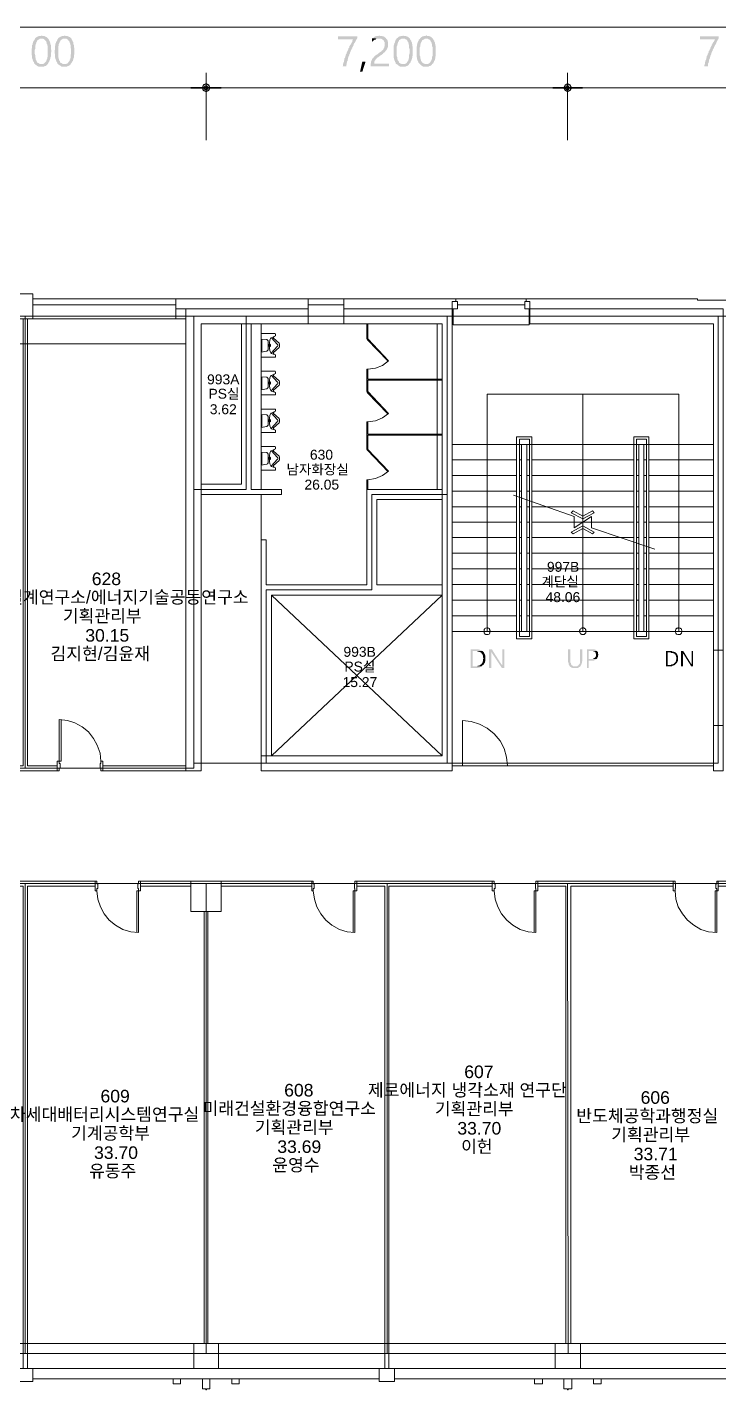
# Model space of a CAD drawing. Header units: millimetres. Extents: x -750 to 90961, y 13040 to 66109.
# Drawn here: x 58106 to 71872, y 16093 to 43211 of the extents above; entities that cross this region are included whole.
import ezdxf

# ---------------------------------------------------------------- set-up
doc = ezdxf.new("R2010")
doc.units = ezdxf.units.MM
for name, color, linetype in [('PDF_문자', 7, 'Continuous'), ('PDF_솔리드 채우기', 7, 'Continuous'), ('PDF_형상', 7, 'Continuous')]:
    doc.layers.add(name, color=color, linetype=linetype)
doc.styles.add('PDF 맑은고딕', font='Arial.ttf')

msp = doc.modelspace()

# ---------------------------------------------------------------- hatches: boundary and pattern name
at = {"layer": 'PDF_솔리드 채우기', "transparency": 33554559}
for points in [[(58266, 42992), (58257, 42973), (58248, 42964), (58248, 42955), (58239, 42946), (58229, 42937), (58229, 42928), (58220, 42909), (58220, 42900), (58211, 42882), (58211, 42864), (58202, 42855), (58202, 42836), (58202, 42818), (58202, 42800), (58193, 42781), (58193, 42763), (58193, 42745), (58193, 42717), (58193, 42699), (58193, 42681), (58193, 42663), (58202, 42644), (58202, 42626), (58202, 42608), (58202, 42599), (58211, 42580), (58211, 42562), (58220, 42553), (58220, 42535), (58229, 42525), (58239, 42516), (58239, 42498), (58248, 42489), (58257, 42480), (58266, 42471), (58275, 42461), (58293, 42452), (58303, 42443), (58321, 42434), (58330, 42425), (58348, 42425), (58367, 42425), (58385, 42425), (58385, 42425), (58403, 42425), (58412, 42425), (58431, 42425), (58449, 42434), (58458, 42443), (58476, 42443), (58485, 42452), (58495, 42461), (58513, 42480), (58385, 42480), (58385, 42480), (58367, 42480), (58357, 42480), (58348, 42489), (58339, 42489), (58330, 42498), (58321, 42498), (58312, 42507), (58303, 42516), (58293, 42535), (58293, 42544), (58284, 42553), (58275, 42571), (58275, 42580), (58275, 42599), (58266, 42617), (58266, 42635), (58266, 42653), (58257, 42681), (58257, 42699), (58257, 42727), (58257, 42736), (58257, 42763), (58266, 42781), (58266, 42809), (58266, 42827), (58266, 42845), (58275, 42864), (58275, 42873), (58284, 42891), (58284, 42909), (58293, 42919), (58303, 42928), (58303, 42946), (58312, 42955), (58321, 42955), (58330, 42964), (58339, 42973), (58348, 42973), (58357, 42983), (58367, 42983), (58376, 42983), (58394, 42983)], [(58394, 43047), (58394, 43047), (58376, 43037), (58357, 43037), (58339, 43037), (58330, 43028), (58312, 43028), (58303, 43019), (58284, 43010), (58275, 43001), (58266, 42992), (58394, 42983), (58394, 42983), (58403, 42983), (58412, 42983), (58421, 42983), (58440, 42973), (58449, 42973), (58449, 42964), (58458, 42955), (58467, 42946), (58476, 42937), (58485, 42928), (58485, 42919), (58495, 42900), (58495, 42882), (58504, 42873), (58504, 42855), (58513, 42836), (58513, 42818), (58513, 42800), (58513, 42772), (58513, 42754), (58513, 42727), (58513, 42708), (58513, 42690), (58513, 42663), (58513, 42644), (58513, 42626), (58504, 42608), (58504, 42589), (58495, 42571), (58495, 42562), (58485, 42544), (58485, 42535), (58476, 42525), (58467, 42516), (58458, 42507), (58449, 42498), (58440, 42489), (58431, 42489), (58421, 42480), (58412, 42480), (58403, 42480), (58385, 42480), (58513, 42480), (58522, 42489), (58531, 42507), (58531, 42507), (58540, 42525), (58549, 42535), (58549, 42544), (58559, 42562), (58559, 42571), (58568, 42589), (58568, 42608), (58577, 42626), (58577, 42635), (58577, 42653), (58577, 42672), (58577, 42699), (58586, 42717), (58586, 42736), (58586, 42754), (58577, 42781), (58577, 42800), (58577, 42818), (58577, 42836), (58577, 42855), (58568, 42873), (58568, 42891), (58559, 42909), (58559, 42919), (58549, 42937), (58549, 42946), (58540, 42955), (58531, 42973), (58522, 42983), (58513, 42992), (58504, 43001), (58495, 43010), (58485, 43019), (58476, 43019), (58467, 43028), (58458, 43028), (58449, 43037), (58431, 43037), (58421, 43037), (58412, 43037)], [(58723, 42992), (58714, 42973), (58705, 42964), (58705, 42955), (58696, 42946), (58696, 42937), (58687, 42928), (58677, 42909), (58677, 42900), (58668, 42882), (58668, 42864), (58668, 42855), (58659, 42836), (58659, 42818), (58659, 42800), (58659, 42781), (58659, 42763), (58650, 42745), (58650, 42717), (58650, 42699), (58659, 42681), (58659, 42663), (58659, 42644), (58659, 42626), (58659, 42608), (58668, 42599), (58668, 42580), (58677, 42562), (58677, 42553), (58687, 42535), (58687, 42525), (58696, 42516), (58705, 42498), (58705, 42489), (58714, 42480), (58723, 42471), (58741, 42461), (58751, 42452), (58769, 42443), (58778, 42434), (58796, 42425), (58805, 42425), (58824, 42425), (58842, 42425), (58842, 42425), (58860, 42425), (58879, 42425), (58888, 42425), (58906, 42434), (58924, 42443), (58933, 42443), (58943, 42452), (58961, 42461), (58970, 42480), (58851, 42480), (58842, 42480), (58833, 42480), (58815, 42480), (58805, 42489), (58796, 42489), (58787, 42498), (58778, 42498), (58769, 42507), (58760, 42516), (58760, 42535), (58751, 42544), (58741, 42553), (58741, 42571), (58732, 42580), (58732, 42599), (58723, 42617), (58723, 42635), (58723, 42653), (58723, 42681), (58723, 42699), (58723, 42727), (58723, 42736), (58723, 42763), (58723, 42781), (58723, 42809), (58723, 42827), (58732, 42845), (58732, 42864), (58732, 42873), (58741, 42891), (58751, 42909), (58751, 42919), (58760, 42928), (58769, 42946), (58769, 42955), (58778, 42955), (58787, 42964), (58796, 42973), (58805, 42973), (58815, 42983), (58833, 42983), (58842, 42983), (58851, 42983)], [(58851, 43047), (58851, 43047), (58833, 43037), (58815, 43037), (58805, 43037), (58787, 43028), (58778, 43028), (58760, 43019), (58751, 43010), (58732, 43001), (58723, 42992), (58851, 42983), (58851, 42983), (58860, 42983), (58879, 42983), (58888, 42983), (58897, 42973), (58906, 42973), (58915, 42964), (58924, 42955), (58924, 42946), (58933, 42937), (58943, 42928), (58952, 42919), (58952, 42900), (58961, 42882), (58961, 42873), (58970, 42855), (58970, 42836), (58970, 42818), (58970, 42800), (58979, 42772), (58979, 42754), (58979, 42727), (58979, 42708), (58979, 42690), (58970, 42663), (58970, 42644), (58970, 42626), (58970, 42608), (58961, 42589), (58961, 42571), (58952, 42562), (58952, 42544), (58943, 42535), (58933, 42525), (58924, 42516), (58924, 42507), (58915, 42498), (58906, 42489), (58897, 42489), (58879, 42480), (58869, 42480), (58860, 42480), (58851, 42480), (58970, 42480), (58979, 42489), (58988, 42507), (58997, 42507), (58997, 42525), (59007, 42535), (59016, 42544), (59016, 42562), (59025, 42571), (59025, 42589), (59034, 42608), (59034, 42626), (59034, 42635), (59034, 42653), (59043, 42672), (59043, 42699), (59043, 42717), (59043, 42736), (59043, 42754), (59043, 42781), (59043, 42800), (59034, 42818), (59034, 42836), (59034, 42855), (59025, 42873), (59025, 42891), (59025, 42909), (59016, 42919), (59007, 42937), (59007, 42946), (58997, 42955), (58988, 42973), (58988, 42983), (58979, 42992), (58970, 43001), (58961, 43010), (58952, 43019), (58943, 43019), (58924, 43028), (58915, 43028), (58906, 43037), (58897, 43037), (58879, 43037), (58869, 43037)], [(64675, 43028), (64291, 43028), (64291, 42973), (64602, 42973), (64593, 42973), (64584, 42955), (64575, 42937), (64575, 42919), (64565, 42909), (64556, 42891), (64547, 42873), (64538, 42864), (64529, 42845), (64520, 42836), (64520, 42818), (64511, 42800), (64501, 42791), (64501, 42772), (64492, 42763), (64492, 42754), (64483, 42745), (64474, 42727), (64465, 42708), (64465, 42690), (64456, 42681), (64447, 42663), (64447, 42644), (64437, 42635), (64437, 42617), (64428, 42599), (64419, 42589), (64419, 42580), (64419, 42562), (64410, 42544), (64410, 42525), (64401, 42507), (64401, 42498), (64392, 42480), (64392, 42461), (64392, 42443), (64383, 42434), (64456, 42434), (64456, 42443), (64456, 42452), (64465, 42471), (64465, 42489), (64465, 42498), (64474, 42516), (64474, 42535), (64483, 42544), (64483, 42562), (64492, 42580), (64492, 42599), (64501, 42617), (64501, 42626), (64511, 42644), (64520, 42663), (64520, 42681), (64529, 42690), (64529, 42708), (64538, 42717), (64547, 42736), (64547, 42745), (64556, 42763), (64565, 42781), (64575, 42791), (64575, 42809), (64584, 42818), (64593, 42836), (64602, 42855), (64602, 42864), (64611, 42882), (64620, 42900), (64629, 42909), (64639, 42928), (64648, 42946), (64657, 42964), (64666, 42973), (64675, 42992)], [(65114, 43047), (65114, 43047), (65096, 43037), (65077, 43037), (65059, 43037), (65050, 43028), (65032, 43028), (65013, 43019), (65004, 43010), (64995, 43001), (64977, 42992), (65105, 42983), (65123, 42983), (65141, 42983), (65151, 42983), (65169, 42973), (65178, 42964), (65196, 42955), (65205, 42946), (65205, 42937), (65215, 42919), (65224, 42909), (65224, 42891), (65224, 42873), (65224, 42855), (65224, 42836), (65215, 42827), (65215, 42809), (65205, 42791), (65196, 42781), (65196, 42772), (65187, 42763), (65178, 42754), (65160, 42745), (65151, 42727), (65132, 42717), (65123, 42708), (65105, 42699), (65087, 42681), (65077, 42672), (65059, 42663), (65041, 42653), (65032, 42644), (65023, 42635), (65013, 42626), (65004, 42617), (64995, 42599), (64977, 42589), (64968, 42571), (64968, 42562), (64959, 42544), (64959, 42544), (64949, 42525), (64949, 42516), (64949, 42498), (64940, 42480), (64940, 42461), (64940, 42434), (65306, 42434), (65306, 42489), (65013, 42489), (65013, 42498), (65013, 42516), (65013, 42525), (65023, 42544), (65032, 42553), (65032, 42562), (65050, 42580), (65059, 42589), (65059, 42589), (65068, 42599), (65077, 42608), (65096, 42617), (65105, 42626), (65123, 42635), (65141, 42653), (65160, 42663), (65169, 42672), (65187, 42681), (65196, 42699), (65215, 42708), (65224, 42717), (65233, 42727), (65242, 42745), (65251, 42754), (65260, 42763), (65260, 42763), (65269, 42781), (65279, 42800), (65279, 42809), (65288, 42827), (65288, 42845), (65288, 42864), (65288, 42882), (65288, 42882), (65288, 42900), (65288, 42919), (65279, 42928), (65279, 42946), (65269, 42964), (65260, 42973), (65251, 42983), (65242, 43001), (65242, 43001), (65224, 43010), (65215, 43019), (65196, 43028), (65187, 43028), (65169, 43037), (65151, 43037), (65132, 43037)], [(64977, 42992), (64968, 42983), (64968, 42919), (64968, 42919), (64977, 42928), (64995, 42937), (65004, 42955), (65023, 42964), (65032, 42964), (65050, 42973), (65059, 42983), (65077, 42983), (65096, 42983), (65105, 42983)], [(65461, 42992), (65452, 42973), (65443, 42964), (65443, 42955), (65434, 42946), (65434, 42937), (65425, 42928), (65425, 42909), (65416, 42900), (65416, 42882), (65407, 42864), (65407, 42855), (65397, 42836), (65397, 42818), (65397, 42800), (65397, 42781), (65397, 42763), (65397, 42745), (65397, 42717), (65397, 42699), (65397, 42681), (65397, 42663), (65397, 42644), (65397, 42626), (65397, 42608), (65407, 42599), (65407, 42580), (65416, 42562), (65416, 42553), (65425, 42535), (65425, 42525), (65434, 42516), (65443, 42498), (65443, 42489), (65452, 42480), (65471, 42471), (65480, 42461), (65489, 42452), (65507, 42443), (65516, 42434), (65535, 42425), (65544, 42425), (65562, 42425), (65580, 42425), (65580, 42425), (65599, 42425), (65617, 42425), (65635, 42425), (65644, 42434), (65663, 42443), (65672, 42443), (65690, 42452), (65699, 42461), (65708, 42480), (65589, 42480), (65580, 42480), (65571, 42480), (65562, 42480), (65544, 42489), (65535, 42489), (65525, 42498), (65516, 42498), (65507, 42507), (65507, 42516), (65498, 42535), (65489, 42544), (65480, 42553), (65480, 42571), (65471, 42580), (65471, 42599), (65471, 42617), (65461, 42635), (65461, 42653), (65461, 42681), (65461, 42699), (65461, 42727), (65461, 42736), (65461, 42763), (65461, 42781), (65461, 42809), (65461, 42827), (65471, 42845), (65471, 42864), (65480, 42873), (65480, 42891), (65489, 42909), (65489, 42919), (65498, 42928), (65507, 42946), (65507, 42955), (65516, 42955), (65525, 42964), (65535, 42973), (65544, 42973), (65553, 42983), (65571, 42983), (65580, 42983), (65589, 42983)], [(65589, 43047), (65589, 43047), (65571, 43037), (65562, 43037), (65544, 43037), (65525, 43028), (65516, 43028), (65498, 43019), (65489, 43010), (65480, 43001), (65461, 42992), (65589, 42983), (65589, 42983), (65608, 42983), (65617, 42983), (65626, 42983), (65635, 42973), (65644, 42973), (65653, 42964), (65663, 42955), (65672, 42946), (65672, 42937), (65681, 42928), (65690, 42919), (65690, 42900), (65699, 42882), (65699, 42873), (65708, 42855), (65708, 42836), (65708, 42818), (65708, 42800), (65717, 42772), (65717, 42754), (65717, 42727), (65717, 42708), (65717, 42690), (65708, 42663), (65708, 42644), (65708, 42626), (65708, 42608), (65699, 42589), (65699, 42571), (65690, 42562), (65690, 42544), (65681, 42535), (65672, 42525), (65663, 42516), (65663, 42507), (65653, 42498), (65644, 42489), (65635, 42489), (65626, 42480), (65608, 42480), (65599, 42480), (65589, 42480), (65708, 42480), (65717, 42489), (65727, 42507), (65736, 42507), (65736, 42525), (65745, 42535), (65754, 42544), (65754, 42562), (65763, 42571), (65763, 42589), (65772, 42608), (65772, 42626), (65772, 42635), (65781, 42653), (65781, 42672), (65781, 42699), (65781, 42717), (65781, 42736), (65781, 42754), (65781, 42781), (65781, 42800), (65781, 42818), (65772, 42836), (65772, 42855), (65772, 42873), (65763, 42891), (65763, 42909), (65754, 42919), (65754, 42937), (65745, 42946), (65736, 42955), (65727, 42973), (65727, 42983), (65717, 42992), (65708, 43001), (65699, 43010), (65690, 43019), (65681, 43019), (65672, 43028), (65653, 43028), (65644, 43037), (65635, 43037), (65617, 43037), (65608, 43037)], [(65928, 42992), (65919, 42973), (65900, 42964), (65900, 42955), (65900, 42946), (65891, 42937), (65882, 42928), (65882, 42909), (65873, 42900), (65873, 42882), (65864, 42864), (65864, 42855), (65864, 42836), (65855, 42818), (65855, 42800), (65855, 42781), (65855, 42763), (65855, 42745), (65855, 42717), (65855, 42699), (65855, 42681), (65855, 42663), (65855, 42644), (65855, 42626), (65864, 42608), (65864, 42599), (65864, 42580), (65873, 42562), (65873, 42553), (65882, 42535), (65891, 42525), (65891, 42516), (65900, 42498), (65909, 42489), (65919, 42480), (65928, 42471), (65937, 42461), (65946, 42452), (65964, 42443), (65973, 42434), (65992, 42425), (66010, 42425), (66019, 42425), (66037, 42425), (66037, 42425), (66056, 42425), (66074, 42425), (66092, 42425), (66101, 42434), (66120, 42443), (66129, 42443), (66147, 42452), (66156, 42461), (66165, 42480), (66047, 42480), (66037, 42480), (66028, 42480), (66019, 42480), (66010, 42489), (66001, 42489), (65992, 42498), (65983, 42498), (65973, 42507), (65964, 42516), (65955, 42535), (65946, 42544), (65946, 42553), (65937, 42571), (65937, 42580), (65928, 42599), (65928, 42617), (65928, 42635), (65919, 42653), (65919, 42681), (65919, 42699), (65919, 42727), (65919, 42736), (65919, 42763), (65919, 42781), (65919, 42809), (65928, 42827), (65928, 42845), (65928, 42864), (65937, 42873), (65937, 42891), (65946, 42909), (65955, 42919), (65955, 42928), (65964, 42946), (65973, 42955), (65983, 42955), (65992, 42964), (66001, 42973), (66010, 42973), (66019, 42983), (66028, 42983), (66037, 42983), (66047, 42983)], [(66056, 43047), (66047, 43047), (66037, 43037), (66019, 43037), (66001, 43037), (65992, 43028), (65973, 43028), (65964, 43019), (65946, 43010), (65937, 43001), (65928, 42992), (66047, 42983), (66056, 42983), (66065, 42983), (66074, 42983), (66083, 42983), (66092, 42973), (66101, 42973), (66111, 42964), (66120, 42955), (66129, 42946), (66138, 42937), (66138, 42928), (66147, 42919), (66156, 42900), (66156, 42882), (66165, 42873), (66165, 42855), (66165, 42836), (66175, 42818), (66175, 42800), (66175, 42772), (66175, 42754), (66175, 42727), (66175, 42708), (66175, 42690), (66175, 42663), (66175, 42644), (66165, 42626), (66165, 42608), (66165, 42589), (66156, 42571), (66156, 42562), (66147, 42544), (66138, 42535), (66138, 42525), (66129, 42516), (66120, 42507), (66111, 42498), (66101, 42489), (66092, 42489), (66083, 42480), (66074, 42480), (66056, 42480), (66047, 42480), (66165, 42480), (66184, 42489), (66193, 42507), (66193, 42507), (66202, 42525), (66202, 42535), (66211, 42544), (66220, 42562), (66220, 42571), (66229, 42589), (66229, 42608), (66229, 42626), (66239, 42635), (66239, 42653), (66239, 42672), (66239, 42699), (66239, 42717), (66239, 42736), (66239, 42754), (66239, 42781), (66239, 42800), (66239, 42818), (66239, 42836), (66229, 42855), (66229, 42873), (66220, 42891), (66220, 42909), (66211, 42919), (66211, 42937), (66202, 42946), (66193, 42955), (66193, 42973), (66184, 42983), (66175, 42992), (66165, 43001), (66156, 43010), (66147, 43019), (66138, 43019), (66129, 43028), (66120, 43028), (66101, 43037), (66092, 43037), (66083, 43037), (66065, 43037)], [(71871, 43028), (71496, 43028), (71496, 42973), (71797, 42973), (71797, 42973), (71788, 42955), (71779, 42937), (71770, 42919), (71761, 42909), (71752, 42891), (71743, 42873), (71733, 42864), (71733, 42845), (71724, 42836), (71715, 42818), (71706, 42800), (71706, 42791), (71697, 42772), (71688, 42763), (71688, 42754), (71679, 42745), (71669, 42727), (71669, 42708), (71660, 42690), (71651, 42681), (71651, 42663), (71642, 42644), (71633, 42635), (71633, 42617), (71624, 42599), (71624, 42589), (71624, 42580), (71615, 42562), (71605, 42544), (71605, 42525), (71596, 42507), (71596, 42498), (71596, 42480), (71587, 42461), (71587, 42443), (71587, 42434), (71660, 42434), (71660, 42443), (71660, 42452), (71660, 42471), (71660, 42489), (71669, 42498), (71669, 42516), (71679, 42535), (71679, 42544), (71679, 42562), (71688, 42580), (71697, 42599), (71697, 42617), (71706, 42626), (71706, 42644), (71715, 42663), (71724, 42681), (71724, 42690), (71733, 42708), (71733, 42717), (71743, 42736), (71752, 42745), (71752, 42763), (71761, 42781), (71770, 42791), (71779, 42809), (71779, 42818), (71788, 42836), (71797, 42855), (71807, 42864), (71816, 42882), (71825, 42900), (71825, 42909), (71834, 42928), (71843, 42946), (71852, 42964), (71861, 42973), (71871, 42992)], [(67034, 30832), (66933, 30832), (66933, 30457), (67025, 30457), (67034, 30457), (67043, 30457), (67052, 30457), (67061, 30457), (67080, 30457), (67089, 30466), (67098, 30466), (67107, 30466), (67116, 30475), (67125, 30475), (67135, 30484), (67144, 30484), (67153, 30493), (66970, 30493), (66970, 30795), (67034, 30795), (67162, 30795), (67153, 30804), (67153, 30804), (67144, 30813), (67135, 30813), (67125, 30813), (67116, 30823), (67107, 30823), (67098, 30823), (67089, 30832), (67080, 30832), (67061, 30832), (67052, 30832), (67043, 30832)], [(67162, 30795), (67034, 30795), (67034, 30795), (67043, 30795), (67052, 30795), (67061, 30795), (67071, 30786), (67080, 30786), (67089, 30786), (67098, 30786), (67107, 30777), (67116, 30777), (67125, 30768), (67135, 30768), (67144, 30759), (67144, 30759), (67153, 30749), (67153, 30740), (67162, 30740), (67162, 30731), (67171, 30722), (67171, 30713), (67180, 30704), (67180, 30695), (67180, 30685), (67180, 30676), (67180, 30667), (67189, 30658), (67189, 30649), (67189, 30649), (67180, 30631), (67180, 30621), (67180, 30612), (67180, 30603), (67180, 30594), (67171, 30585), (67171, 30576), (67162, 30567), (67162, 30557), (67153, 30548), (67153, 30539), (67144, 30539), (67144, 30530), (67135, 30530), (67125, 30521), (67116, 30512), (67107, 30512), (67098, 30503), (67089, 30503), (67080, 30503), (67071, 30503), (67061, 30493), (67052, 30493), (67043, 30493), (67025, 30493), (66970, 30493), (67153, 30493), (67153, 30493), (67162, 30503), (67171, 30512), (67171, 30512), (67180, 30521), (67189, 30521), (67189, 30530), (67199, 30539), (67208, 30548), (67208, 30557), (67217, 30567), (67217, 30576), (67217, 30585), (67226, 30594), (67226, 30603), (67226, 30612), (67226, 30631), (67226, 30640), (67226, 30649), (67226, 30658), (67226, 30667), (67226, 30676), (67226, 30685), (67226, 30695), (67226, 30704), (67217, 30713), (67217, 30722), (67217, 30731), (67208, 30740), (67208, 30749), (67199, 30759), (67199, 30768), (67189, 30768), (67189, 30777), (67180, 30786), (67180, 30786), (67171, 30795)], [(67354, 30832), (67299, 30832), (67299, 30457), (67345, 30457), (67345, 30731), (67345, 30740), (67345, 30759), (67345, 30768), (67345, 30777), (67345, 30786), (67345, 30786)], [(67354, 30832), (67345, 30786), (67345, 30777), (67354, 30768), (67354, 30759), (67555, 30457), (67564, 30512), (67564, 30512), (67555, 30521), (67546, 30530)], [(67601, 30832), (67564, 30832), (67564, 30567), (67564, 30557), (67564, 30548), (67564, 30539), (67564, 30521), (67564, 30512), (67564, 30512), (67564, 30512), (67555, 30457), (67601, 30457)], [(68917, 30832), (68872, 30832), (68872, 30603), (68872, 30594), (68872, 30585), (68872, 30576), (68881, 30567), (68881, 30548), (68881, 30539), (68881, 30530), (68890, 30521), (68890, 30521), (68899, 30512), (68899, 30503), (68908, 30493), (68908, 30493), (69018, 30493), (69009, 30493), (69000, 30493), (68991, 30493), (68981, 30493), (68972, 30493), (68963, 30503), (68954, 30503), (68954, 30512), (68945, 30512), (68936, 30521), (68936, 30530), (68927, 30539), (68927, 30548), (68927, 30557), (68917, 30567), (68917, 30576), (68917, 30585), (68917, 30594), (68917, 30603)], [(69155, 30832), (69109, 30832), (69109, 30603), (69109, 30594), (69109, 30576), (69109, 30567), (69109, 30557), (69100, 30548), (69100, 30539), (69091, 30530), (69091, 30530), (69082, 30521), (69082, 30512), (69073, 30512), (69064, 30503), (69064, 30503), (69055, 30493), (69045, 30493), (69036, 30493), (69027, 30493), (69018, 30493), (68908, 30493), (68917, 30484), (68927, 30475), (68927, 30475), (68936, 30466), (68945, 30466), (68954, 30466), (68963, 30457), (68972, 30457), (68981, 30457), (68991, 30457), (69000, 30457), (69009, 30457), (69018, 30457), (69027, 30457), (69036, 30457), (69045, 30457), (69055, 30457), (69064, 30457), (69073, 30466), (69082, 30466), (69091, 30475), (69100, 30475), (69100, 30484), (69109, 30484), (69119, 30493), (69119, 30503), (69128, 30503), (69128, 30512), (69137, 30521), (69137, 30530), (69137, 30539), (69146, 30548), (69146, 30557), (69146, 30567), (69146, 30576), (69146, 30585), (69155, 30594), (69155, 30612)], [(69347, 30832), (69247, 30832), (69247, 30457), (69283, 30457), (69283, 30603), (69338, 30603), (69347, 30603), (69356, 30603), (69375, 30603), (69384, 30603), (69393, 30612), (69402, 30612), (69411, 30621), (69420, 30621), (69429, 30631), (69429, 30631), (69439, 30640), (69283, 30640), (69283, 30795), (69338, 30795), (69448, 30795), (69439, 30804), (69439, 30813), (69429, 30813), (69420, 30823), (69411, 30823), (69402, 30823), (69393, 30832), (69384, 30832), (69375, 30832), (69356, 30832)], [(69448, 30795), (69338, 30795), (69338, 30795), (69356, 30795), (69365, 30795), (69375, 30795), (69384, 30786), (69393, 30786), (69402, 30786), (69411, 30777), (69411, 30768), (69420, 30768), (69420, 30759), (69420, 30749), (69429, 30740), (69429, 30731), (69429, 30722), (69429, 30713), (69429, 30704), (69429, 30695), (69420, 30685), (69420, 30676), (69411, 30667), (69402, 30658), (69402, 30658), (69393, 30658), (69384, 30649), (69375, 30649), (69365, 30640), (69356, 30640), (69347, 30640), (69338, 30640), (69283, 30640), (69439, 30640), (69448, 30649), (69457, 30658), (69457, 30667), (69466, 30676), (69466, 30685), (69466, 30695), (69466, 30704), (69475, 30713), (69475, 30722), (69475, 30722), (69475, 30731), (69466, 30749), (69466, 30759), (69466, 30768), (69466, 30777), (69457, 30786)], [(70901, 30795), (70819, 30795), (70819, 30493), (70901, 30493), (70901, 30493), (70911, 30493), (70920, 30493), (70929, 30493), (70938, 30493), (70947, 30503), (70956, 30503), (70965, 30503), (70965, 30503), (70975, 30512), (70984, 30512), (70993, 30521), (71002, 30521), (70856, 30521), (70856, 30768), (70901, 30768), (71011, 30768), (71002, 30768), (71002, 30777), (70993, 30777), (70984, 30777), (70975, 30786), (70975, 30786), (70965, 30786), (70956, 30786), (70947, 30786), (70938, 30795), (70929, 30795), (70920, 30795), (70911, 30795)], [(71011, 30768), (70901, 30768), (70901, 30768), (70911, 30768), (70920, 30759), (70929, 30759), (70938, 30759), (70947, 30759), (70956, 30759), (70956, 30759), (70965, 30749), (70975, 30749), (70984, 30749), (70984, 30740), (70993, 30740), (70993, 30731), (71002, 30731), (71002, 30722), (71011, 30722), (71011, 30713), (71011, 30704), (71020, 30704), (71020, 30695), (71020, 30685), (71020, 30676), (71029, 30676), (71029, 30667), (71029, 30658), (71029, 30649), (71029, 30649), (71029, 30640), (71029, 30631), (71020, 30621), (71020, 30612), (71020, 30603), (71020, 30594), (71011, 30585), (71011, 30585), (71011, 30576), (71002, 30567), (71002, 30567), (70993, 30557), (70993, 30557), (70984, 30548), (70984, 30548), (70975, 30539), (70965, 30539), (70956, 30530), (70956, 30530), (70947, 30530), (70938, 30530), (70929, 30530), (70920, 30521), (70911, 30521), (70901, 30521), (70856, 30521), (71002, 30521), (71002, 30530), (71011, 30530), (71020, 30539), (71020, 30539), (71020, 30539), (71029, 30548), (71029, 30557), (71039, 30557), (71039, 30567), (71048, 30576), (71048, 30585), (71048, 30594), (71057, 30594), (71057, 30603), (71057, 30612), (71057, 30621), (71057, 30631), (71057, 30640), (71057, 30649), (71057, 30658), (71057, 30667), (71057, 30676), (71057, 30676), (71057, 30685), (71057, 30695), (71057, 30704), (71048, 30713), (71048, 30713), (71048, 30722), (71048, 30731), (71039, 30731), (71039, 30740), (71029, 30749), (71029, 30749), (71020, 30759), (71020, 30759)], [(71167, 30795), (71121, 30795), (71121, 30493), (71157, 30493), (71157, 30713), (71157, 30722), (71157, 30731), (71157, 30740), (71157, 30749), (71148, 30759), (71157, 30759)], [(71167, 30795), (71157, 30759), (71157, 30749), (71157, 30740), (71167, 30740), (71322, 30493), (71331, 30539), (71331, 30539), (71322, 30548), (71313, 30557)], [(71359, 30795), (71331, 30795), (71331, 30576), (71331, 30576), (71331, 30567), (71331, 30557), (71331, 30548), (71331, 30539), (71331, 30539), (71331, 30539), (71322, 30493), (71359, 30493)]]:
    msp.add_hatch(color=256, dxfattribs=at).paths.add_polyline_path(points)

# ---------------------------------------------------------------- linework, layer by layer
at = {"layer": 'PDF_솔리드 채우기', "lineweight": 5, "transparency": 33554559}
msp.add_solid([(64840, 42525), (64776, 42324), (64776, 42525), (64730, 42324)], dxfattribs=at)
at = {"layer": 'PDF_솔리드 채우기', "transparency": 33554559}
msp.add_solid([(69347, 30603), (69338, 30603), (69338, 30603)], dxfattribs=at)
at = {"layer": 'PDF_형상', "lineweight": 5}
for points in [[(11427, 43211), (90312, 43211)], [(54618, 42004), (61521, 42004)], [(61813, 42004), (68716, 42004)], [(69018, 42004), (75912, 42004)], [(58220, 37808), (61064, 37808), (61064, 37405), (55066, 37405), (54719, 37405)], [(63697, 37808), (61064, 37808)], [(64410, 37808), (63697, 37808), (63697, 37607), (63697, 37305), (64410, 37305)], [(66641, 37753), (66641, 37808), (64410, 37808), (64410, 37607)], [(66641, 37808), (68040, 37808), (66641, 37808)], [(72163, 37780), (71450, 37780), (71450, 37808), (68040, 37808), (68040, 37753)], [(78865, 37460), (71861, 37460), (71861, 28564), (66467, 28564), (62865, 28564), (61420, 28564), (61420, 28464), (58065, 28464), (54472, 28464), (50869, 28464), (47267, 28464), (40072, 28464), (32867, 28464)], [(32867, 37460), (40072, 37460), (47267, 37460), (50869, 37460), (54472, 37460), (58065, 37460), (61420, 37460), (62463, 37460), (66467, 37460), (71861, 37460), (78865, 37460)], [(61064, 37689), (58220, 37689)], [(61064, 37607), (61265, 37607), (61265, 28409), (61567, 28409), (61567, 37305), (63697, 37305)], [(63697, 37607), (61265, 37607)], [(62764, 28711), (62764, 28409), (66568, 28409), (66568, 37607), (64410, 37607), (64410, 37305), (66367, 37305), (66367, 28711)], [(63697, 37689), (64410, 37689)], [(68095, 37607), (68095, 37287), (66586, 37287), (66586, 37607)], [(66668, 37689), (68012, 37689), (66668, 37689)], [(71962, 29314), (71962, 30813), (71962, 37607), (68113, 37607), (68113, 37305), (71770, 37305), (71770, 30813)], [(58028, 37405), (58028, 28509), (56008, 28509), (56008, 28409), (58705, 28409), (58705, 28509), (58111, 28509), (58111, 37405)], [(61064, 37405), (61265, 37405), (61064, 37405)], [(61567, 33913), (62563, 33913), (63167, 33913), (63167, 34013), (62563, 34013), (62563, 37305)], [(61567, 34114), (62371, 34114), (62371, 37305)], [(62764, 37305), (62764, 34013)], [(64867, 37305), (64867, 37012), (64885, 37012), (64885, 37305)], [(66266, 37305), (66266, 36208)], [(61265, 36912), (19071, 36912), (18376, 36912)], [(62965, 37031), (62956, 37031), (62938, 36985), (62920, 36875), (62938, 36775), (62956, 36729), (62965, 36720), (63048, 36692), (63048, 36683), (63048, 36656), (63048, 36647), (63039, 36647), (62764, 36647), (62764, 37113), (63039, 37113), (63048, 37104), (63048, 37076), (63048, 37067), (62965, 37031), (63084, 36903), (63093, 36893), (63093, 36875), (63093, 36866), (63084, 36857), (62965, 36729)], [(62764, 36747), (62874, 36765), (62892, 36775), (62901, 36793), (62901, 36875), (62901, 36967), (62892, 36985), (62874, 36994), (62764, 37003)], [(62773, 37003), (62773, 36875), (62773, 36756)], [(62920, 36857), (62938, 36875), (62920, 36903)], [(62929, 36848), (62947, 36866), (62947, 36893), (62929, 36912)], [(63020, 36701), (63011, 36720), (63011, 36738), (63121, 36839), (63130, 36848), (63130, 36875), (63130, 36912), (63121, 36921), (63011, 37021), (63011, 37040), (63020, 37058)], [(65288, 36564), (64876, 36994), (64885, 37012), (64867, 37012)], [(64885, 36409), (65041, 36427), (65178, 36482), (65297, 36573), (64885, 37012)], [(62965, 35979), (63084, 36107), (63093, 36116), (63093, 36125), (63093, 36144), (63084, 36153), (62965, 36281), (63048, 36317), (63048, 36327), (63048, 36354), (63039, 36363), (62764, 36363), (62764, 35897), (63039, 35897), (63048, 35897), (63048, 35906), (63048, 35933), (63048, 35943), (62965, 35970), (62956, 35979), (62938, 36025), (62920, 36125), (62938, 36235), (62956, 36281), (62965, 36281)], [(65288, 35513), (64876, 35943), (64885, 35961), (64867, 35961), (64867, 36409), (64885, 36409), (64885, 36208), (66367, 36208)], [(62764, 35997), (62874, 36016), (62892, 36025), (62901, 36043), (62901, 36125), (62901, 36217), (62892, 36235), (62874, 36244), (62764, 36253)], [(62773, 36253), (62773, 36125), (62773, 36007)], [(62920, 36107), (62938, 36125), (62920, 36153)], [(62929, 36098), (62947, 36116), (62947, 36144), (62929, 36162)], [(63020, 35952), (63011, 35970), (63011, 35988), (63121, 36089), (63130, 36098), (63130, 36125), (63130, 36162), (63121, 36171), (63011, 36272), (63011, 36290), (63020, 36308)], [(64885, 35357), (65041, 35376), (65178, 35440), (65297, 35522), (64885, 35961), (64885, 36189), (66367, 36189)], [(66266, 36189), (66266, 35111)], [(67263, 31188), (67263, 35906), (71075, 35906), (71075, 31188)], [(69164, 35906), (69164, 31188)], [(62965, 35229), (63084, 35357), (63093, 35367), (63093, 35376), (63093, 35394), (63084, 35403), (62965, 35531), (63048, 35568), (63048, 35577), (63048, 35604), (63039, 35613), (62764, 35613), (62764, 35147), (63039, 35147), (63048, 35147), (63048, 35156), (63048, 35184), (63048, 35193), (62965, 35220), (62956, 35229), (62938, 35275), (62920, 35376), (62938, 35485), (62956, 35531), (62965, 35531)], [(63020, 35202), (63011, 35220), (63011, 35239), (63121, 35339), (63130, 35348), (63130, 35376), (63130, 35412), (63121, 35421), (63011, 35522), (63011, 35540), (63020, 35559)], [(62764, 35248), (62874, 35266), (62892, 35275), (62901, 35293), (62901, 35376), (62901, 35467), (62892, 35485), (62874, 35495), (62764, 35504)], [(62773, 35504), (62773, 35376), (62773, 35257)], [(62920, 35357), (62938, 35376), (62920, 35403)], [(62929, 35348), (62947, 35367), (62947, 35394), (62929, 35412)], [(65288, 34361), (64876, 34800), (64885, 34809), (64867, 34809), (64867, 35357), (64885, 35357), (64885, 35111), (66367, 35111)], [(64885, 34205), (65041, 34233), (65178, 34288), (65297, 34379), (64885, 34809), (64885, 35092), (66367, 35092)], [(66266, 35092), (66266, 34013)], [(62965, 34480), (63084, 34608), (63093, 34617), (63093, 34626), (63093, 34644), (63084, 34653), (62965, 34781), (63048, 34818), (63048, 34827), (63048, 34855), (63039, 34864), (62764, 34864), (62764, 34397), (63039, 34397), (63048, 34397), (63048, 34407), (63048, 34434), (63048, 34443), (62965, 34471), (62956, 34480), (62938, 34525), (62920, 34626), (62938, 34736), (62956, 34781), (62965, 34781)], [(62764, 34754), (62874, 34745), (62892, 34736), (62901, 34717), (62901, 34626), (62901, 34544), (62892, 34525), (62874, 34516), (62764, 34498)], [(62773, 34754), (62773, 34626), (62773, 34507)], [(63020, 34452), (63011, 34471), (63011, 34489), (63121, 34589), (63130, 34599), (63130, 34626), (63130, 34663), (63121, 34672), (63011, 34772), (63011, 34791), (63020, 34809)], [(66568, 34909), (71770, 34909)], [(67948, 31188), (67948, 34909)], [(68049, 34909), (68049, 31188)], [(70280, 31188), (70280, 34909)], [(70380, 34909), (70380, 31188)], [(62920, 34608), (62938, 34626), (62920, 34653)], [(62929, 34599), (62947, 34617), (62947, 34644), (62929, 34663)], [(66568, 34599), (67848, 34599)], [(67903, 34599), (67948, 34599)], [(68049, 34599), (68104, 34599)], [(68149, 34599), (70179, 34599)], [(70234, 34599), (70280, 34599)], [(70380, 34599), (70435, 34599)], [(70481, 34599), (71770, 34599)], [(64867, 32112), (64867, 34013), (64867, 34205), (64885, 34205), (64885, 34013)], [(66568, 34288), (67848, 34288)], [(67903, 34288), (67948, 34288)], [(68049, 34288), (68104, 34288)], [(68149, 34288), (70179, 34288)], [(70234, 34288), (70280, 34288)], [(70380, 34288), (70435, 34288)], [(70481, 34288), (71770, 34288)], [(62965, 31911), (62965, 28711), (66367, 31911), (62965, 31911), (66367, 28711), (62764, 28711), (62764, 32112), (62764, 33008), (62764, 33913)], [(64867, 34013), (66367, 34013)], [(66568, 33977), (67848, 33977)], [(67903, 33977), (67948, 33977)], [(68049, 33977), (68104, 33977)], [(68149, 33977), (70179, 33977)], [(70234, 33977), (70280, 33977)], [(70380, 33977), (70435, 33977)], [(70481, 33977), (71770, 33977)], [(66367, 33812), (65068, 33812), (65068, 32112), (66367, 32112)], [(66568, 33666), (67848, 33666)], [(67784, 33895), (68991, 33474), (68991, 33245), (69338, 33474), (69338, 33245), (70600, 32825)], [(67903, 33666), (67948, 33666)], [(68049, 33666), (68104, 33666)], [(68149, 33666), (70179, 33666)], [(70234, 33666), (70280, 33666)], [(70380, 33666), (70435, 33666)], [(70481, 33666), (71770, 33666)], [(66568, 33364), (67848, 33364)], [(67903, 33364), (67948, 33364)], [(68049, 33364), (68104, 33364)], [(68149, 33364), (70179, 33364)], [(70234, 33364), (70280, 33364)], [(70380, 33364), (70435, 33364)], [(70481, 33364), (71770, 33364)], [(62865, 32112), (62865, 33008), (62764, 33008)], [(66568, 33053), (67848, 33053)], [(67903, 33053), (67948, 33053)], [(68049, 33053), (68104, 33053)], [(68149, 33053), (70179, 33053)], [(70234, 33053), (70280, 33053)], [(70380, 33053), (70435, 33053)], [(70481, 33053), (71770, 33053)], [(66568, 32743), (67848, 32743)], [(67903, 32743), (67948, 32743)], [(68049, 32743), (68104, 32743)], [(68149, 32743), (70179, 32743)], [(70234, 32743), (70280, 32743)], [(70380, 32743), (70435, 32743)], [(70481, 32743), (71770, 32743)], [(66568, 32432), (67848, 32432)], [(67903, 32432), (67948, 32432)], [(68049, 32432), (68104, 32432)], [(68149, 32432), (70179, 32432)], [(70234, 32432), (70280, 32432)], [(70380, 32432), (70435, 32432)], [(70481, 32432), (71770, 32432)], [(62865, 32112), (64867, 32112), (62865, 32112)], [(66568, 32121), (67848, 32121)], [(67903, 32121), (67948, 32121)], [(68049, 32121), (68104, 32121)], [(68149, 32121), (70179, 32121)], [(70234, 32121), (70280, 32121)], [(70380, 32121), (70435, 32121)], [(70481, 32121), (71770, 32121)], [(66568, 31810), (67848, 31810)], [(67903, 31810), (67948, 31810)], [(68049, 31810), (68104, 31810)], [(68149, 31810), (70179, 31810)], [(70234, 31810), (70280, 31810)], [(70380, 31810), (70435, 31810)], [(70481, 31810), (71770, 31810)], [(66568, 31499), (67848, 31499)], [(67903, 31499), (67948, 31499)], [(68049, 31499), (68104, 31499)], [(68149, 31499), (70179, 31499)], [(70234, 31499), (70280, 31499)], [(70380, 31499), (70435, 31499)], [(70481, 31499), (71770, 31499)], [(71770, 31188), (66568, 31188)], [(71770, 29314), (71770, 30813), (71962, 30813)], [(71861, 29314), (71861, 30813)], [(58778, 29433), (58778, 28601), (58741, 28601), (58741, 29433), (58906, 29415), (59052, 29369), (59199, 29287), (59327, 29186), (59427, 29058), (59500, 28921), (59555, 28765), (59573, 28601)], [(71770, 28509), (66769, 28509), (66568, 28509), (66769, 28509), (66769, 29415), (66943, 29396), (67107, 29341), (67263, 29259), (67400, 29149), (67519, 29012), (67601, 28857), (67647, 28683), (67665, 28509)], [(61265, 28509), (59610, 28509), (59610, 28409), (61265, 28409)], [(32876, 26169), (40072, 26169), (47267, 26169), (50869, 26169), (54472, 26169), (58065, 26169), (61667, 26169), (65269, 26169), (68863, 26169), (72465, 26169)], [(59199, 26215), (57471, 26215), (57471, 26114), (58028, 26114), (58028, 16514)], [(59199, 26114), (58111, 26114), (58111, 16514)], [(59061, 26215), (59455, 26215), (59455, 26114), (59061, 26114)], [(61365, 26215), (60360, 26215), (60360, 26114), (61365, 26114)], [(61969, 26114), (63770, 26114), (63770, 26215), (61969, 26215)], [(65306, 16514), (65306, 26114), (67363, 26114), (67363, 26215), (64666, 26215), (64666, 26114), (65224, 26114), (65224, 16514)], [(72428, 16514), (72428, 26114), (71861, 26114), (71861, 26215), (74568, 26215), (74568, 26114), (72511, 26114), (72511, 16514)], [(60287, 25191), (60287, 26023), (60323, 26023), (60323, 25191), (60168, 25209), (60012, 25255), (59866, 25337), (59738, 25437), (59637, 25565), (59564, 25703), (59509, 25858), (59491, 26023)], [(64593, 25191), (64593, 26023), (64629, 26023), (64629, 25191), (64474, 25209), (64319, 25255), (64172, 25337), (64053, 25437), (63953, 25565), (63871, 25703), (63825, 25858), (63797, 26023)], [(68195, 25191), (68195, 26023), (68232, 26023), (68232, 25191), (68076, 25209), (67921, 25255), (67775, 25337), (67656, 25437), (67546, 25565), (67473, 25703), (67418, 25858), (67400, 26023)], [(71797, 25191), (71797, 26023), (71834, 26023), (71834, 25191), (71669, 25209), (71514, 25255), (71377, 25337), (71249, 25437), (71148, 25565), (71066, 25703), (71020, 25858), (71002, 26023)], [(61631, 25611), (61631, 17017)], [(61704, 25611), (61704, 17017)], [(11473, 24112), (11473, 17017), (90266, 17017), (90266, 24349)], [(72465, 16816), (68872, 16816), (65269, 16816), (61667, 16816), (58065, 16816), (54472, 16816), (50869, 16816), (47267, 16816), (40072, 16816), (32867, 16816)], [(11473, 16514), (11875, 16514), (75464, 16514)], [(58220, 16313), (65114, 16313)], [(65416, 16313), (72319, 16313)]]:
    msp.add_lwpolyline(points, dxfattribs=at)
for points in [[(61667, 42306), (61667, 40962)], [(68863, 42306), (68863, 40962)], [(58138, 37908), (57919, 37908), (57919, 37405), (58220, 37405), (58220, 37908), (58147, 37908)], [(66568, 37753), (66668, 37753), (66668, 37607), (66568, 37607)], [(68113, 37753), (68012, 37753), (68012, 37607), (68113, 37607)], [(47267, 28464), (47267, 37460), (50869, 37460), (50869, 28464), (54472, 28464), (54472, 37460), (58065, 37460), (58065, 28464), (61420, 28464), (61420, 37460), (58065, 37460), (58065, 28464), (54472, 28464), (54472, 37460), (50869, 37460), (50869, 28464)], [(62463, 34013), (61420, 34013), (61420, 28564), (62865, 28564), (62865, 32011), (64968, 32011), (64968, 33913), (66467, 33913), (66467, 37460), (62463, 37460)], [(61420, 34013), (62463, 34013), (62463, 37460), (61420, 37460)], [(66467, 28564), (71861, 28564), (71861, 37460), (66467, 37460)], [(67848, 35056), (68149, 35056), (68149, 31042), (67848, 31042)], [(67903, 35010), (68104, 35010), (68104, 31088), (67903, 31088)], [(70179, 35056), (70481, 35056), (70481, 31042), (70179, 31042)], [(70234, 35010), (70435, 35010), (70435, 31088), (70234, 31088)], [(64968, 32011), (62865, 32011), (62865, 28564), (66467, 28564), (66467, 33913), (64968, 33913)], [(69164, 33428), (69393, 33547), (69356, 33584), (69164, 33483), (68972, 33584), (68936, 33547)], [(69164, 33291), (69393, 33163), (69356, 33127), (69164, 33236), (68972, 33127), (68936, 33163)], [(67327, 31188), (67317, 31207), (67317, 31216), (67308, 31225), (67308, 31243), (67299, 31243), (67281, 31252), (67272, 31261), (67263, 31261), (67253, 31261), (67235, 31252), (67226, 31252), (67217, 31243), (67208, 31234), (67199, 31225), (67199, 31207), (67199, 31197), (67199, 31188), (67199, 31170), (67199, 31161), (67208, 31152), (67217, 31133), (67226, 31133), (67235, 31124), (67253, 31124), (67263, 31124), (67272, 31124), (67281, 31124), (67299, 31133), (67308, 31143), (67308, 31152), (67317, 31161), (67317, 31179)], [(69228, 31188), (69228, 31207), (69228, 31216), (69219, 31225), (69210, 31243), (69201, 31243), (69192, 31252), (69183, 31261), (69173, 31261), (69155, 31261), (69146, 31252), (69137, 31252), (69128, 31243), (69119, 31234), (69109, 31225), (69109, 31207), (69100, 31197), (69100, 31188), (69109, 31170), (69109, 31161), (69119, 31152), (69128, 31133), (69137, 31133), (69146, 31124), (69155, 31124), (69173, 31124), (69183, 31124), (69192, 31124), (69201, 31133), (69210, 31143), (69219, 31152), (69228, 31161), (69228, 31179)], [(71139, 31188), (71139, 31207), (71130, 31216), (71130, 31225), (71121, 31243), (71112, 31243), (71103, 31252), (71084, 31261), (71075, 31261), (71066, 31261), (71057, 31252), (71039, 31252), (71029, 31243), (71020, 31234), (71020, 31225), (71011, 31207), (71011, 31197), (71011, 31188), (71011, 31170), (71020, 31161), (71020, 31152), (71029, 31133), (71039, 31133), (71057, 31124), (71066, 31124), (71075, 31124), (71084, 31124), (71103, 31124), (71112, 31133), (71121, 31143), (71130, 31152), (71130, 31161), (71139, 31179)], [(71962, 29314), (71770, 29314), (71770, 28409), (71962, 28409)], [(58705, 28601), (58705, 28409), (58741, 28409), (58741, 28464), (58760, 28464), (58760, 28555), (58741, 28555), (58741, 28601)], [(59610, 28601), (59610, 28409), (59573, 28409), (59573, 28464), (59555, 28464), (59555, 28555), (59573, 28555), (59573, 28601)], [(58065, 16816), (61667, 16816), (61667, 26169), (58065, 26169)], [(59455, 26023), (59455, 26215), (59491, 26215), (59491, 26160), (59509, 26160), (59509, 26068), (59491, 26068), (59491, 26023)], [(60360, 26023), (60360, 26215), (60323, 26215), (60323, 26160), (60305, 26160), (60305, 26068), (60323, 26068), (60323, 26023)], [(61365, 26215), (61969, 26215), (61969, 25611), (61365, 25611)], [(61667, 16816), (65269, 16816), (65269, 26169), (68863, 26169), (68872, 16816), (72465, 16816), (72465, 26169), (68863, 26169), (68872, 16816), (65269, 16816), (65269, 26169), (61667, 26169)], [(63770, 26023), (63770, 26215), (63797, 26215), (63797, 26160), (63816, 26160), (63816, 26068), (63797, 26068), (63797, 26023)], [(64666, 26023), (64666, 26215), (64629, 26215), (64629, 26160), (64620, 26160), (64620, 26068), (64629, 26068), (64629, 26023)], [(67363, 26023), (67363, 26215), (67400, 26215), (67400, 26160), (67418, 26160), (67418, 26068), (67400, 26068), (67400, 26023)], [(68268, 26023), (68268, 26215), (68232, 26215), (68232, 26160), (68223, 26160), (68223, 26068), (68232, 26068), (68232, 26023)], [(68268, 26215), (70965, 26215), (70965, 26114), (68927, 26114), (68927, 17017), (68826, 17017), (68826, 26114), (68268, 26114)], [(70965, 26023), (70965, 26215), (71002, 26215), (71002, 26160), (71011, 26160), (71011, 26068), (71002, 26068), (71002, 26023)], [(71861, 26023), (71861, 26215), (71834, 26215), (71834, 26160), (71816, 26160), (71816, 26068), (71834, 26068), (71834, 26023)], [(61420, 17017), (61914, 17017), (61914, 16514), (61420, 16514)], [(68616, 17017), (69119, 17017), (69119, 16514), (68616, 16514)], [(58220, 16514), (58220, 16258), (57919, 16258), (57919, 16514)], [(61009, 16313), (61155, 16313), (61155, 16212), (61009, 16212)], [(61658, 16112), (61594, 16112), (61594, 16313), (61740, 16313), (61740, 16112), (61676, 16112), (61676, 16093), (61658, 16093)], [(62325, 16313), (62325, 16212), (62179, 16212), (62179, 16313)], [(65416, 16514), (65114, 16514), (65114, 16258), (65416, 16258)], [(68204, 16313), (68360, 16313), (68360, 16212), (68204, 16212)], [(68863, 16112), (68789, 16112), (68789, 16313), (68945, 16313), (68945, 16112), (68872, 16112), (68872, 16093), (68863, 16093)], [(69530, 16313), (69375, 16313), (69375, 16212), (69530, 16212)]]:
    msp.add_lwpolyline(points, close=True, dxfattribs=at)
at = {"layer": 'PDF_형상', "lineweight": 25}
for points in [[(61592, 42005), (61610, 41959), (61665, 41932), (61720, 41959), (61738, 42005), (61720, 42060), (61665, 42087), (61610, 42060)], [(61738, 42005), (61720, 42060), (61665, 42087), (61610, 42060), (61592, 42005), (61610, 41959), (61665, 41932), (61720, 41959)], [(61628, 42005), (61637, 41978), (61665, 41968), (61692, 41978), (61701, 42005), (61692, 42032), (61665, 42042), (61637, 42032)], [(61701, 42005), (61692, 42032), (61665, 42042), (61637, 42032), (61628, 42005), (61637, 41978), (61665, 41968), (61692, 41978)], [(68787, 42005), (68814, 41959), (68860, 41932), (68915, 41959), (68942, 42005), (68915, 42060), (68860, 42087), (68814, 42060)], [(68942, 42005), (68915, 42060), (68860, 42087), (68814, 42060), (68787, 42005), (68814, 41959), (68860, 41932), (68915, 41959)], [(68823, 42005), (68832, 41978), (68860, 41968), (68887, 41978), (68896, 42005), (68887, 42032), (68860, 42042), (68832, 42032)], [(68896, 42005), (68887, 42032), (68860, 42042), (68832, 42032), (68823, 42005), (68832, 41978), (68860, 41968), (68887, 41978)], [(61966, 42005), (61363, 42005)], [(69162, 42005), (68567, 42005)]]:
    msp.add_lwpolyline(points, close=True, dxfattribs=at)

# ---------------------------------------------------------------- texts
at = {"layer": 'PDF_문자', "attachment_point": 4, "style": 'PDF 맑은고딕'}
for s, insert, char_height in [('993A', (61686, 36201), 197.5), ('PS실', (61713, 35908), 197.5), ('3.62', (61740, 35607), 197.5), ('630', (63733, 34702), 197.5), ('남자화장실', (63267, 34400), 197.5), ('26.05', (63624, 34107), 197.5), ('997B', (68451, 32471), 197.5), ('628', (59391, 32231), 250.1), ('계단실', (68341, 32169), 197.5), ('차세대기계설계연구소/에너지기술공동연구소', (56136, 31856), 250.15), ('48.06', (68424, 31867), 197.5), ('기획관리부', (58815, 31481), 250.1), ('30.15', (59262, 31106), 250.1), ('김지현/김윤재', (58568, 30731), 250.1), ('993B', (64401, 30779), 197.5), ('PS실', (64419, 30478), 197.5), ('15.27', (64383, 30176), 197.5), ('607', (66805, 22420), 250.1), ('609', (59564, 21936), 250.1), ('608', (63221, 22054), 250.1), ('제로에너지 냉각소재 연구단', (64886, 22045), 250.15), ('606', (70316, 21908), 250.1), ('차세대배터리시스템연구실', (57763, 21561), 250.15), ('미래건설환경융합연구소', (61594, 21680), 250.15), ('기획관리부', (66220, 21671), 250.1), ('반도체공학과행정실', (69036, 21533), 250.1), ('기획관리부', (62636, 21305), 250.1), ('33.70', (66668, 21296), 250.1), ('기계공학부', (58979, 21186), 250.1), ('기획관리부', (69731, 21158), 250.1), ('33.70', (59436, 20811), 250.1), ('33.69', (63084, 20930), 250.1), ('이헌', (66742, 20921), 250.1), ('33.71', (70179, 20784), 250.1), ('윤영수', (62984, 20555), 250.1), ('유동주', (59336, 20436), 250.1), ('박종선', (70079, 20409), 250.1)]:
    msp.add_mtext(s, dxfattribs=dict(at, insert=insert, char_height=char_height))

doc.saveas('drawing.dxf')
